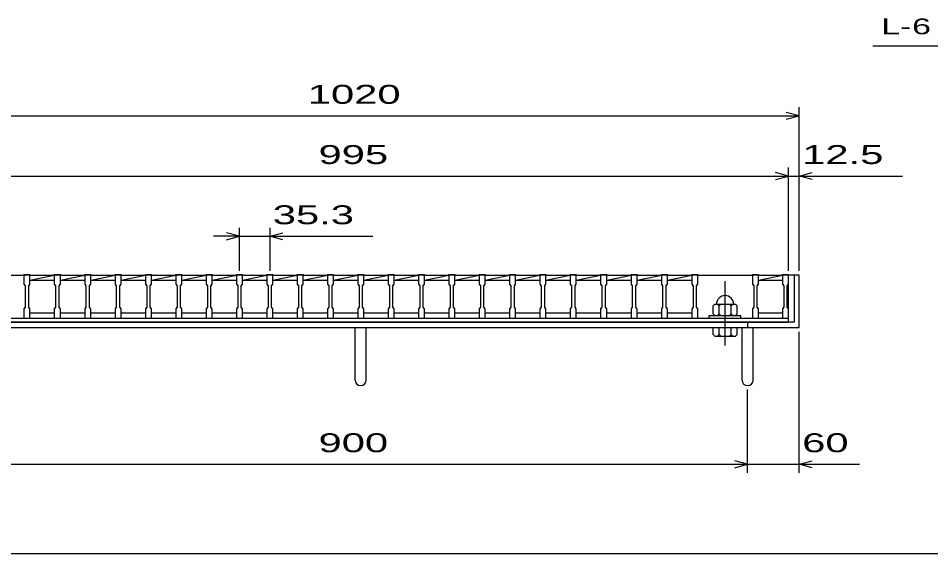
# Model space of a CAD drawing. Units: millimetres, scale not verified. Extents: x -1820 to 1731, y -1282 to 1054.
# Drawn here: x -1249 to -188, y -1146 to -524 of the extents above; entities that cross this region are included whole.
import ezdxf
from ezdxf.enums import TextEntityAlignment as Align

# ---------------------------------------------------------------- set-up
doc = ezdxf.new("R2010")
doc.units = ezdxf.units.MM
doc.header["$LTSCALE"] = 10
doc.linetypes.add('CHAIN', pattern=[18.5, 12, -1.5, 3.5, -1.5])
for name, color, linetype, lineweight in [('0_2', 150, 'Continuous', 25), ('16', 3, 'Continuous', 25), ('19', 6, 'Continuous', 25), ('22', 4, 'Continuous', 25)]:
    doc.layers.add(name, color=color, linetype=linetype, lineweight=lineweight)
doc.styles.add('ベクトル', font='')
doc.styles.get('ベクトル').set_extended_font_data('ベクトル')

msp = doc.modelspace()

# ---------------------------------------------------------------- linework, layer by layer
at = {"layer": '0_2'}
msp.add_line((1731, -1146.5), (-1729, -1146.5), dxfattribs=at)
at = {"layer": '16'}
for p, q in [((-1305.7, -822.5), (-1242.1, -822.5)), ((-1242.1, -822.5), (-1242.1, -821.8)), ((-1242.1, -821.8), (-1235.1, -821.8)), ((-1242.1, -822.5), (-1242.1, -833)), ((-1235.1, -822.5), (-1242.1, -822.5)), ((-1235.1, -821.8), (-1235.1, -822.5)), ((-1235.1, -833), (-1235.1, -822.5)), ((-1235.1, -822.5), (-1206.8, -822.5)), ((-1235.1, -828.5), (-1206.8, -822.5)), ((-1206.8, -822.5), (-1206.8, -821.8)), ((-1206.8, -821.8), (-1199.8, -821.8)), ((-1206.8, -822.5), (-1206.8, -833)), ((-1199.8, -822.5), (-1206.8, -822.5)), ((-1199.8, -821.8), (-1199.8, -822.5)), ((-1199.8, -833), (-1199.8, -822.5)), ((-1199.8, -822.5), (-1171.5, -822.5)), ((-1199.8, -828.5), (-1171.5, -822.5)), ((-1171.5, -822.5), (-1171.5, -821.8)), ((-1171.5, -821.8), (-1164.5, -821.8)), ((-1171.5, -822.5), (-1171.5, -833)), ((-1164.5, -822.5), (-1171.5, -822.5)), ((-1164.5, -821.8), (-1164.5, -822.5)), ((-1164.5, -833), (-1164.5, -822.5)), ((-1164.5, -822.5), (-1136.2, -822.5)), ((-1164.5, -828.5), (-1136.2, -822.5)), ((-1136.2, -822.5), (-1136.2, -821.8)), ((-1136.2, -821.8), (-1129.2, -821.8)), ((-1136.2, -822.5), (-1136.2, -833)), ((-1129.2, -822.5), (-1136.2, -822.5)), ((-1129.2, -821.8), (-1129.2, -822.5)), ((-1129.2, -833), (-1129.2, -822.5)), ((-1129.2, -822.5), (-1100.9, -822.5)), ((-1129.2, -828.5), (-1100.9, -822.5)), ((-1100.9, -822.5), (-1100.9, -821.8)), ((-1100.9, -821.8), (-1093.9, -821.8)), ((-1100.9, -822.5), (-1100.9, -833)), ((-1093.9, -822.5), (-1100.9, -822.5)), ((-1093.9, -821.8), (-1093.9, -822.5)), ((-1093.9, -833), (-1093.9, -822.5)), ((-1093.9, -822.5), (-1065.6, -822.5)), ((-1093.9, -828.5), (-1065.6, -822.5)), ((-1065.6, -822.5), (-1065.6, -821.8)), ((-1065.6, -821.8), (-1058.6, -821.8)), ((-1065.6, -822.5), (-1065.6, -833)), ((-1058.6, -822.5), (-1065.6, -822.5)), ((-1058.6, -821.8), (-1058.6, -822.5)), ((-1058.6, -833), (-1058.6, -822.5)), ((-1058.6, -822.5), (-1030.3, -822.5)), ((-1058.6, -828.5), (-1030.3, -822.5)), ((-1030.3, -822.5), (-1030.3, -821.8)), ((-1030.3, -821.8), (-1023.3, -821.8)), ((-1030.3, -822.5), (-1030.3, -833)), ((-1023.3, -822.5), (-1030.3, -822.5)), ((-1023.3, -821.8), (-1023.3, -822.5)), ((-1023.3, -833), (-1023.3, -822.5)), ((-1023.3, -822.5), (-995, -822.5)), ((-1023.3, -828.5), (-995, -822.5)), ((-995, -822.5), (-995, -821.8)), ((-995, -821.8), (-988, -821.8)), ((-995, -822.5), (-995, -833)), ((-988, -822.5), (-995, -822.5)), ((-988, -821.8), (-988, -822.5)), ((-988, -833), (-988, -822.5)), ((-988, -822.5), (-959.7, -822.5)), ((-988, -828.5), (-959.7, -822.5)), ((-959.7, -822.5), (-959.7, -821.8)), ((-959.7, -821.8), (-952.7, -821.8)), ((-959.7, -822.5), (-959.7, -833)), ((-952.7, -822.5), (-959.7, -822.5)), ((-952.7, -821.8), (-952.7, -822.5)), ((-952.7, -833), (-952.7, -822.5)), ((-952.7, -822.5), (-924.4, -822.5)), ((-952.7, -828.5), (-924.4, -822.5)), ((-924.4, -822.5), (-924.4, -821.8)), ((-924.4, -821.8), (-917.4, -821.8)), ((-924.4, -822.5), (-924.4, -833)), ((-917.4, -822.5), (-924.4, -822.5)), ((-917.4, -821.8), (-917.4, -822.5)), ((-917.4, -833), (-917.4, -822.5)), ((-917.4, -822.5), (-889.1, -822.5)), ((-917.4, -828.5), (-889.1, -822.5)), ((-889.1, -822.5), (-889.1, -821.8)), ((-889.1, -821.8), (-882.1, -821.8)), ((-889.1, -822.5), (-889.1, -833)), ((-882.1, -822.5), (-889.1, -822.5)), ((-882.1, -821.8), (-882.1, -822.5)), ((-882.1, -833), (-882.1, -822.5)), ((-882.1, -822.5), (-853.8, -822.5)), ((-882.1, -828.5), (-853.8, -822.5)), ((-853.8, -822.5), (-853.8, -821.8)), ((-853.8, -821.8), (-846.8, -821.8)), ((-853.8, -822.5), (-853.8, -833)), ((-846.8, -822.5), (-853.8, -822.5)), ((-846.8, -821.8), (-846.8, -822.5)), ((-846.8, -833), (-846.8, -822.5)), ((-846.8, -822.5), (-818.5, -822.5)), ((-846.8, -828.5), (-818.5, -822.5)), ((-818.5, -822.5), (-818.5, -821.8)), ((-818.5, -821.8), (-811.5, -821.8)), ((-818.5, -822.5), (-818.5, -833)), ((-811.5, -822.5), (-818.5, -822.5)), ((-811.5, -821.8), (-811.5, -822.5)), ((-811.5, -833), (-811.5, -822.5)), ((-811.5, -822.5), (-783.2, -822.5)), ((-811.5, -828.5), (-783.2, -822.5)), ((-783.2, -822.5), (-783.2, -821.8)), ((-783.2, -821.8), (-776.2, -821.8)), ((-783.2, -822.5), (-783.2, -833)), ((-776.2, -822.5), (-783.2, -822.5)), ((-776.2, -821.8), (-776.2, -822.5)), ((-776.2, -833), (-776.2, -822.5)), ((-776.2, -822.5), (-747.9, -822.5)), ((-776.2, -828.5), (-747.9, -822.5)), ((-747.9, -822.5), (-747.9, -821.8)), ((-747.9, -821.8), (-740.9, -821.8)), ((-747.9, -822.5), (-747.9, -833)), ((-740.9, -822.5), (-747.9, -822.5)), ((-740.9, -821.8), (-740.9, -822.5)), ((-740.9, -833), (-740.9, -822.5)), ((-740.9, -822.5), (-712.6, -822.5)), ((-740.9, -828.5), (-712.6, -822.5)), ((-712.6, -822.5), (-712.6, -821.8)), ((-712.6, -821.8), (-705.6, -821.8)), ((-712.6, -822.5), (-712.6, -833)), ((-705.6, -822.5), (-712.6, -822.5)), ((-705.6, -821.8), (-705.6, -822.5)), ((-705.6, -833), (-705.6, -822.5)), ((-705.6, -822.5), (-677.3, -822.5)), ((-705.6, -828.5), (-677.3, -822.5)), ((-677.3, -822.5), (-677.3, -821.8)), ((-677.3, -821.8), (-670.3, -821.8)), ((-677.3, -822.5), (-677.3, -833)), ((-670.3, -822.5), (-677.3, -822.5)), ((-670.3, -821.8), (-670.3, -822.5)), ((-670.3, -833), (-670.3, -822.5)), ((-670.3, -822.5), (-642, -822.5)), ((-670.3, -828.5), (-642, -822.5)), ((-642, -822.5), (-642, -821.8)), ((-642, -821.8), (-635, -821.8)), ((-642, -822.5), (-642, -833)), ((-635, -822.5), (-642, -822.5)), ((-635, -821.8), (-635, -822.5)), ((-635, -833), (-635, -822.5)), ((-635, -822.5), (-606.7, -822.5)), ((-635, -828.5), (-606.7, -822.5)), ((-606.7, -822.5), (-606.7, -821.8)), ((-606.7, -821.8), (-599.7, -821.8)), ((-606.7, -822.5), (-606.7, -833)), ((-599.7, -822.5), (-606.7, -822.5)), ((-599.7, -821.8), (-599.7, -822.5)), ((-599.7, -833), (-599.7, -822.5)), ((-599.7, -822.5), (-571.4, -822.5)), ((-599.7, -828.5), (-571.4, -822.5)), ((-571.4, -822.5), (-571.4, -821.8)), ((-571.4, -821.8), (-564.4, -821.8)), ((-571.4, -822.5), (-571.4, -833)), ((-564.4, -822.5), (-571.4, -822.5)), ((-564.4, -821.8), (-564.4, -822.5)), ((-564.4, -833), (-564.4, -822.5)), ((-564.4, -822.5), (-536.1, -822.5)), ((-564.4, -828.5), (-536.1, -822.5)), ((-536.1, -822.5), (-536.1, -821.8)), ((-536.1, -821.8), (-529.1, -821.8)), ((-536.1, -822.5), (-536.1, -833)), ((-529.1, -822.5), (-536.1, -822.5)), ((-529.1, -821.8), (-529.1, -822.5)), ((-529.1, -833), (-529.1, -822.5)), ((-529.1, -822.5), (-500.8, -822.5)), ((-529.1, -828.5), (-500.8, -822.5)), ((-500.8, -822.5), (-500.8, -821.8)), ((-500.8, -821.8), (-493.8, -821.8)), ((-500.8, -822.5), (-500.8, -833)), ((-493.8, -822.5), (-500.8, -822.5)), ((-493.8, -821.8), (-493.8, -822.5)), ((-493.8, -833), (-493.8, -822.5)), ((-493.8, -822.5), (-465.5, -822.5)), ((-493.8, -828.5), (-465.5, -822.5)), ((-465.5, -822.5), (-465.5, -821.8)), ((-465.5, -821.8), (-458.5, -821.8)), ((-465.5, -822.5), (-465.5, -833)), ((-458.5, -822.5), (-465.5, -822.5)), ((-458.5, -821.8), (-458.5, -822.5)), ((-458.5, -833), (-458.5, -822.5)), ((-458.5, -822.5), (-394.9, -822.5)), ((-394.9, -822.5), (-394.9, -821.8)), ((-394.9, -821.8), (-387.9, -821.8)), ((-394.9, -822.5), (-394.9, -833)), ((-387.9, -822.5), (-394.9, -822.5)), ((-387.9, -821.8), (-387.9, -822.5)), ((-387.9, -833), (-387.9, -822.5)), ((-387.9, -822.5), (-360, -822.5)), ((-387.9, -828.5), (-360, -822.58)), ((-360, -822.5), (-360, -821.8)), ((-360, -821.8), (-353, -821.8)), ((-360, -822.5), (-360, -833)), ((-353, -822.5), (-360, -822.5)), ((-353, -821.8), (-353, -822.5)), ((-353, -833), (-353, -822.5)), ((-353, -866.5), (-353, -822.5)), ((-1242.1, -833), (-1240.6, -835)), ((-1240.6, -835), (-1240.6, -860)), ((-1236.6, -835), (-1235.1, -833)), ((-1236.6, -860), (-1236.6, -835)), ((-1235.1, -828.5), (-1206.8, -828.5)), ((-1206.8, -833), (-1205.3, -835)), ((-1205.3, -835), (-1205.3, -860)), ((-1201.3, -835), (-1199.8, -833)), ((-1201.3, -860), (-1201.3, -835)), ((-1199.8, -828.5), (-1171.5, -828.5)), ((-1171.5, -833), (-1170, -835)), ((-1170, -835), (-1170, -860)), ((-1166, -835), (-1164.5, -833)), ((-1166, -860), (-1166, -835)), ((-1164.5, -828.5), (-1136.2, -828.5)), ((-1136.2, -833), (-1134.7, -835)), ((-1134.7, -835), (-1134.7, -860)), ((-1130.7, -835), (-1129.2, -833)), ((-1130.7, -860), (-1130.7, -835)), ((-1129.2, -828.5), (-1100.9, -828.5)), ((-1100.9, -833), (-1099.4, -835)), ((-1099.4, -835), (-1099.4, -860)), ((-1095.4, -835), (-1093.9, -833)), ((-1095.4, -860), (-1095.4, -835)), ((-1093.9, -828.5), (-1065.6, -828.5)), ((-1065.6, -833), (-1064.1, -835)), ((-1064.1, -835), (-1064.1, -860)), ((-1060.1, -835), (-1058.6, -833)), ((-1060.1, -860), (-1060.1, -835)), ((-1058.6, -828.5), (-1030.3, -828.5)), ((-1030.3, -833), (-1028.8, -835)), ((-1028.8, -835), (-1028.8, -860)), ((-1024.8, -835), (-1023.3, -833)), ((-1024.8, -860), (-1024.8, -835)), ((-1023.3, -828.5), (-995, -828.5)), ((-995, -833), (-993.5, -835)), ((-993.5, -835), (-993.5, -860)), ((-989.5, -835), (-988, -833)), ((-989.5, -860), (-989.5, -835)), ((-988, -828.5), (-959.7, -828.5)), ((-959.7, -833), (-958.2, -835)), ((-958.2, -835), (-958.2, -860)), ((-954.2, -835), (-952.7, -833)), ((-954.2, -860), (-954.2, -835)), ((-952.7, -828.5), (-924.4, -828.5)), ((-924.4, -833), (-922.9, -835)), ((-922.9, -835), (-922.9, -860)), ((-918.9, -835), (-917.4, -833)), ((-918.9, -860), (-918.9, -835)), ((-917.4, -828.5), (-889.1, -828.5)), ((-889.1, -833), (-887.6, -835)), ((-887.6, -835), (-887.6, -860)), ((-883.6, -835), (-882.1, -833)), ((-883.6, -860), (-883.6, -835)), ((-882.1, -828.5), (-853.8, -828.5)), ((-853.8, -833), (-852.3, -835)), ((-852.3, -835), (-852.3, -860)), ((-848.3, -835), (-846.8, -833)), ((-848.3, -860), (-848.3, -835)), ((-846.8, -828.5), (-818.5, -828.5)), ((-818.5, -833), (-817, -835)), ((-817, -835), (-817, -860)), ((-813, -835), (-811.5, -833)), ((-813, -860), (-813, -835)), ((-811.5, -828.5), (-783.2, -828.5)), ((-783.2, -833), (-781.7, -835)), ((-781.7, -835), (-781.7, -860)), ((-777.7, -835), (-776.2, -833)), ((-777.7, -860), (-777.7, -835)), ((-776.2, -828.5), (-747.9, -828.5)), ((-747.9, -833), (-746.4, -835)), ((-746.4, -835), (-746.4, -860)), ((-742.4, -835), (-740.9, -833)), ((-742.4, -860), (-742.4, -835)), ((-740.9, -828.5), (-712.6, -828.5)), ((-712.6, -833), (-711.1, -835)), ((-711.1, -835), (-711.1, -860)), ((-707.1, -835), (-705.6, -833)), ((-707.1, -860), (-707.1, -835)), ((-705.6, -828.5), (-677.3, -828.5)), ((-677.3, -833), (-675.8, -835)), ((-675.8, -835), (-675.8, -860)), ((-671.8, -835), (-670.3, -833)), ((-671.8, -860), (-671.8, -835)), ((-670.3, -828.5), (-642, -828.5)), ((-642, -833), (-640.5, -835)), ((-640.5, -835), (-640.5, -860)), ((-636.5, -835), (-635, -833)), ((-636.5, -860), (-636.5, -835)), ((-635, -828.5), (-606.7, -828.5)), ((-606.7, -833), (-605.2, -835)), ((-605.2, -835), (-605.2, -860)), ((-601.2, -835), (-599.7, -833)), ((-601.2, -860), (-601.2, -835)), ((-599.7, -828.5), (-571.4, -828.5)), ((-571.4, -833), (-569.9, -835)), ((-569.9, -835), (-569.9, -860)), ((-565.9, -835), (-564.4, -833)), ((-565.9, -860), (-565.9, -835)), ((-564.4, -828.5), (-536.1, -828.5)), ((-536.1, -833), (-534.6, -835)), ((-534.6, -835), (-534.6, -860)), ((-530.6, -835), (-529.1, -833)), ((-530.6, -860), (-530.6, -835)), ((-529.1, -828.5), (-500.8, -828.5)), ((-500.8, -833), (-499.3, -835)), ((-499.3, -835), (-499.3, -860)), ((-495.3, -835), (-493.8, -833)), ((-495.3, -860), (-495.3, -835)), ((-493.8, -828.5), (-465.5, -828.5)), ((-465.5, -833), (-464, -835)), ((-464, -835), (-464, -860)), ((-460, -835), (-458.5, -833)), ((-460, -860), (-460, -835)), ((-394.9, -833), (-393.4, -835)), ((-393.4, -835), (-393.4, -860)), ((-389.4, -835), (-387.9, -833)), ((-389.4, -860), (-389.4, -835)), ((-387.9, -828.5), (-360, -828.5)), ((-360, -833), (-358.5, -835)), ((-358.5, -835), (-358.5, -860)), ((-354.5, -835), (-353, -833)), ((-354.5, -860), (-354.5, -835)), ((-438.7, -856.5), (-440.7, -858.5)), ((-440.7, -867.5), (-440.7, -858.5)), ((-438.7, -856.5), (-414.7, -856.5)), ((-433.7, -858.5), (-435.7, -856.5)), ((-433.7, -858.5), (-431.7, -856.5)), ((-433.7, -867.5), (-433.7, -858.5)), ((-419.7, -858.5), (-421.7, -856.5)), ((-419.7, -858.5), (-417.7, -856.5)), ((-419.7, -867.5), (-419.7, -858.5)), ((-412.7, -858.5), (-414.7, -856.5)), ((-412.7, -867.5), (-412.7, -858.5)), ((-1240.6, -860), (-1242.1, -862)), ((-1242.1, -862), (-1242.1, -872.5)), ((-1235.1, -862), (-1236.6, -860)), ((-1235.1, -872.5), (-1235.1, -862)), ((-1235.1, -866.5), (-1206.8, -866.5)), ((-1205.3, -860), (-1206.8, -862)), ((-1206.8, -862), (-1206.8, -872.5)), ((-1199.8, -862), (-1201.3, -860)), ((-1199.8, -872.5), (-1199.8, -862)), ((-1199.8, -866.5), (-1171.5, -866.5)), ((-1170, -860), (-1171.5, -862)), ((-1171.5, -862), (-1171.5, -872.5)), ((-1164.5, -862), (-1166, -860)), ((-1164.5, -872.5), (-1164.5, -862)), ((-1164.5, -866.5), (-1136.2, -866.5)), ((-1134.7, -860), (-1136.2, -862)), ((-1136.2, -862), (-1136.2, -872.5)), ((-1129.2, -862), (-1130.7, -860)), ((-1129.2, -872.5), (-1129.2, -862)), ((-1129.2, -866.5), (-1100.9, -866.5)), ((-1099.4, -860), (-1100.9, -862)), ((-1100.9, -862), (-1100.9, -872.5)), ((-1093.9, -862), (-1095.4, -860)), ((-1093.9, -872.5), (-1093.9, -862)), ((-1093.9, -866.5), (-1065.6, -866.5)), ((-1064.1, -860), (-1065.6, -862)), ((-1065.6, -862), (-1065.6, -872.5)), ((-1058.6, -862), (-1060.1, -860)), ((-1058.6, -872.5), (-1058.6, -862)), ((-1058.6, -866.5), (-1030.3, -866.5)), ((-1028.8, -860), (-1030.3, -862)), ((-1030.3, -862), (-1030.3, -872.5)), ((-1023.3, -862), (-1024.8, -860)), ((-1023.3, -872.5), (-1023.3, -862)), ((-1023.3, -866.5), (-995, -866.5)), ((-993.5, -860), (-995, -862)), ((-995, -862), (-995, -872.5)), ((-988, -862), (-989.5, -860)), ((-988, -872.5), (-988, -862)), ((-988, -866.5), (-959.7, -866.5)), ((-958.2, -860), (-959.7, -862)), ((-959.7, -862), (-959.7, -872.5)), ((-952.7, -862), (-954.2, -860)), ((-952.7, -872.5), (-952.7, -862)), ((-952.7, -866.5), (-924.4, -866.5)), ((-922.9, -860), (-924.4, -862)), ((-924.4, -862), (-924.4, -872.5)), ((-917.4, -862), (-918.9, -860)), ((-917.4, -872.5), (-917.4, -862)), ((-917.4, -866.5), (-889.1, -866.5)), ((-887.6, -860), (-889.1, -862)), ((-889.1, -862), (-889.1, -872.5)), ((-882.1, -862), (-883.6, -860)), ((-882.1, -872.5), (-882.1, -862)), ((-882.1, -866.5), (-853.8, -866.5)), ((-852.3, -860), (-853.8, -862)), ((-853.8, -862), (-853.8, -872.5)), ((-846.8, -862), (-848.3, -860)), ((-846.8, -872.5), (-846.8, -862)), ((-846.8, -866.5), (-818.5, -866.5)), ((-817, -860), (-818.5, -862)), ((-818.5, -862), (-818.5, -872.5)), ((-811.5, -862), (-813, -860)), ((-811.5, -872.5), (-811.5, -862)), ((-811.5, -866.5), (-783.2, -866.5)), ((-781.7, -860), (-783.2, -862)), ((-783.2, -862), (-783.2, -872.5)), ((-776.2, -862), (-777.7, -860)), ((-776.2, -872.5), (-776.2, -862)), ((-776.2, -866.5), (-747.9, -866.5)), ((-746.4, -860), (-747.9, -862)), ((-747.9, -862), (-747.9, -872.5)), ((-740.9, -862), (-742.4, -860)), ((-740.9, -872.5), (-740.9, -862)), ((-740.9, -866.5), (-712.6, -866.5)), ((-711.1, -860), (-712.6, -862)), ((-712.6, -862), (-712.6, -872.5)), ((-705.6, -862), (-707.1, -860)), ((-705.6, -872.5), (-705.6, -862)), ((-705.6, -866.5), (-677.3, -866.5)), ((-675.8, -860), (-677.3, -862)), ((-677.3, -862), (-677.3, -872.5)), ((-670.3, -862), (-671.8, -860)), ((-670.3, -872.5), (-670.3, -862)), ((-670.3, -866.5), (-642, -866.5)), ((-640.5, -860), (-642, -862)), ((-642, -862), (-642, -872.5)), ((-635, -862), (-636.5, -860)), ((-635, -872.5), (-635, -862)), ((-635, -866.5), (-606.7, -866.5)), ((-605.2, -860), (-606.7, -862)), ((-606.7, -862), (-606.7, -872.5)), ((-599.7, -862), (-601.2, -860)), ((-599.7, -872.5), (-599.7, -862)), ((-599.7, -866.5), (-571.4, -866.5)), ((-569.9, -860), (-571.4, -862)), ((-571.4, -862), (-571.4, -872.5)), ((-564.4, -862), (-565.9, -860)), ((-564.4, -872.5), (-564.4, -862)), ((-564.4, -866.5), (-536.1, -866.5)), ((-534.6, -860), (-536.1, -862)), ((-536.1, -862), (-536.1, -872.5)), ((-529.1, -862), (-530.6, -860)), ((-529.1, -872.5), (-529.1, -862)), ((-529.1, -866.5), (-500.8, -866.5)), ((-499.3, -860), (-500.8, -862)), ((-500.8, -862), (-500.8, -872.5)), ((-493.8, -862), (-495.3, -860)), ((-493.8, -872.5), (-493.8, -862)), ((-493.8, -866.5), (-465.5, -866.5)), ((-464, -860), (-465.5, -862)), ((-465.5, -862), (-465.5, -872.5)), ((-458.5, -862), (-460, -860)), ((-458.5, -872.5), (-458.5, -862)), ((-445.2, -872.5), (-445.2, -869.5)), ((-445.2, -869.5), (-408.2, -869.5)), ((-440.7, -867.5), (-438.7, -869.5)), ((-435.7, -869.5), (-433.7, -867.5)), ((-433.7, -867.5), (-431.7, -869.5)), ((-421.7, -869.5), (-419.7, -867.5)), ((-419.7, -867.5), (-417.7, -869.5)), ((-414.7, -869.5), (-412.7, -867.5)), ((-408.2, -872.5), (-408.2, -869.5)), ((-393.4, -860), (-394.9, -862)), ((-394.9, -862), (-394.9, -872.5)), ((-387.9, -862), (-389.4, -860)), ((-387.9, -872.5), (-387.9, -862)), ((-387.9, -866.5), (-360, -866.5)), ((-358.5, -860), (-360, -862)), ((-360, -862), (-360, -872.5)), ((-353, -862), (-354.5, -860)), ((-353, -872.5), (-353, -862)), ((-1348, -872.5), (-353, -872.5)), ((-1348, -877.5), (-353, -877.5)), ((-1305.7, -872.5), (-1242.1, -872.5)), ((-1242.1, -872.5), (-1235.1, -872.5)), ((-1206.8, -872.5), (-1199.8, -872.5)), ((-1171.5, -872.5), (-1164.5, -872.5)), ((-1136.2, -872.5), (-1129.2, -872.5)), ((-1100.9, -872.5), (-1093.9, -872.5)), ((-1065.6, -872.5), (-1058.6, -872.5)), ((-1030.3, -872.5), (-1023.3, -872.5)), ((-995, -872.5), (-988, -872.5)), ((-959.7, -872.5), (-952.7, -872.5)), ((-924.4, -872.5), (-917.4, -872.5)), ((-889.1, -872.5), (-882.1, -872.5)), ((-853.8, -872.5), (-846.8, -872.5)), ((-818.5, -872.5), (-811.5, -872.5)), ((-783.2, -872.5), (-776.2, -872.5)), ((-747.9, -872.5), (-740.9, -872.5)), ((-712.6, -872.5), (-705.6, -872.5)), ((-677.3, -872.5), (-670.3, -872.5)), ((-642, -872.5), (-635, -872.5)), ((-606.7, -872.5), (-599.7, -872.5)), ((-571.4, -872.5), (-564.4, -872.5)), ((-536.1, -872.5), (-529.1, -872.5)), ((-500.8, -872.5), (-493.8, -872.5)), ((-465.5, -872.5), (-458.5, -872.5)), ((-458.5, -872.5), (-394.9, -872.5)), ((-445.2, -872.5), (-408.2, -872.5)), ((-394.9, -872.5), (-387.9, -872.5)), ((-360, -872.5), (-353, -872.5)), ((-353, -877.5), (-353, -872.5))]:
    msp.add_line(p, q, dxfattribs=at)
at = {"layer": '16', "linetype": 'CHAIN'}
msp.add_line((-426.7, -904.5), (-426.7, -829.5), dxfattribs=at)
at = {"layer": '16'}
msp.add_arc((-426.7, -856.5), 10, 0, 180, dxfattribs=at)
at = {"layer": '19'}
for p, q in [((-340.5, -822.5), (-353, -822.5)), ((-346.5, -822.5), (-346.5, -877.5)), ((-340.5, -883.5), (-340.5, -822.5)), ((-346.5, -877.5), (-1354.5, -877.5)), ((-400.5, -877.5), (-400.5, -883.5)), ((-1360.5, -883.5), (-340.5, -883.5)), ((-857, -944.61), (-857, -883.5)), ((-844, -944.61), (-844, -883.5)), ((-440.7, -891.5), (-440.7, -883.5)), ((-440.7, -883.5), (-412.7, -883.5)), ((-433.7, -891.5), (-433.7, -883.5)), ((-419.7, -891.5), (-419.7, -883.5)), ((-412.7, -891.5), (-412.7, -883.5)), ((-407, -944.61), (-407, -883.5)), ((-394, -944.61), (-394, -883.5)), ((-438.7, -893.5), (-440.7, -891.5)), ((-438.7, -893.5), (-414.7, -893.5)), ((-435.7, -893.5), (-433.7, -891.5)), ((-431.7, -893.5), (-433.7, -891.5)), ((-421.7, -893.5), (-419.7, -891.5)), ((-417.7, -893.5), (-419.7, -891.5)), ((-414.7, -893.5), (-412.7, -891.5))]:
    msp.add_line(p, q, dxfattribs=at)
for centre in [(-850.5, -944.61), (-400.5, -944.61)]:
    msp.add_arc(centre, 6.5, 180, 0, dxfattribs=at)
at = {"layer": '22'}
for p, q in [((-255, -556), (-55, -556)), ((-340.5, -637.5), (-355.5, -633.5)), ((-340.5, -817.5), (-340.5, -627.5)), ((-1360.5, -637.5), (-340.5, -637.5)), ((-355.5, -641.5), (-340.5, -637.5)), ((-353, -817.5), (-353, -697.5)), ((-340.5, -817.5), (-340.5, -697.5)), ((-1348, -707.5), (-353, -707.5)), ((-353, -707.5), (-368, -703.5)), ((-368, -711.5), (-353, -707.5)), ((-353, -707.5), (-340.5, -707.5)), ((-340.5, -707.5), (-325.5, -703.5)), ((-325.5, -711.5), (-340.5, -707.5)), ((-340.5, -707.5), (-220.5, -707.5)), ((-991.5, -777.5), (-1006.5, -773.5)), ((-991.5, -817.5), (-991.5, -767.5)), ((-956.2, -767.5), (-956.2, -817.5)), ((-956.2, -777.5), (-941.2, -773.5)), ((-991.5, -777.5), (-1021.5, -777.5)), ((-1006.5, -781.5), (-991.5, -777.5)), ((-991.5, -777.5), (-956.2, -777.5)), ((-941.2, -781.5), (-956.2, -777.5)), ((-956.2, -777.5), (-836.2, -777.5)), ((-340.5, -1052.5), (-340.5, -888.5)), ((-400.5, -1052.5), (-400.5, -955.5)), ((-400.5, -1042.5), (-415.5, -1038.5)), ((-340.5, -1042.5), (-325.5, -1038.5)), ((-1300.5, -1042.5), (-400.5, -1042.5)), ((-415.5, -1046.5), (-400.5, -1042.5)), ((-400.5, -1042.5), (-340.5, -1042.5)), ((-325.5, -1046.5), (-340.5, -1042.5)), ((-340.5, -1042.5), (-270.5, -1042.5))]:
    msp.add_line(p, q, dxfattribs=at)

# ---------------------------------------------------------------- texts
at = {"layer": '22', "color": 2, "style": 'ベクトル'}
for s, height, width, p in [('L-', 18.33, 1.6, (-245, -533.5)), (' 6 ', 18.33, 1.6, (-220, -533.5)), (' 1020 ', 21.99, 1.65, (-925.5, -612.5)), (' 995 ', 21.99, 1.65, (-913, -682.5)), (' 12.5 ', 21.99, 1.65, (-350.5, -682.5)), (' 35.3 ', 21.99, 1.65, (-966.2, -752.5)), (' 900 ', 21.99, 1.65, (-913, -1017.5)), (' 60 ', 21.99, 1.65, (-350.5, -1017.5))]:
    msp.add_text(s, height=height, dxfattribs=dict(at, width=width)).set_placement(p, align=Align.MIDDLE_LEFT)

doc.saveas('drawing.dxf')
